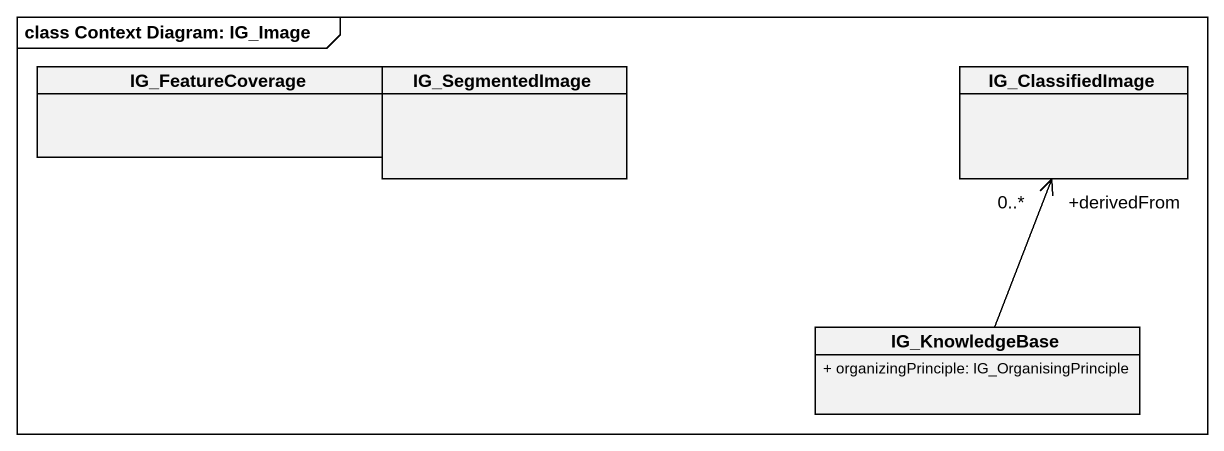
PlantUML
@startuml
mainframe class Context Diagram: IG_Image
hide circle
hide empty members
skinparam classAttributeIconSize 0
class IG_FeatureCoverage
class IG_SegmentedImage
class IG_ClassifiedImage
class IG_KnowledgeBase {
  + organizingPrinciple: IG_OrganisingPrinciple
}
IG_KnowledgeBase -up-> "+derivedFrom\n0..*" IG_ClassifiedImage
@enduml
